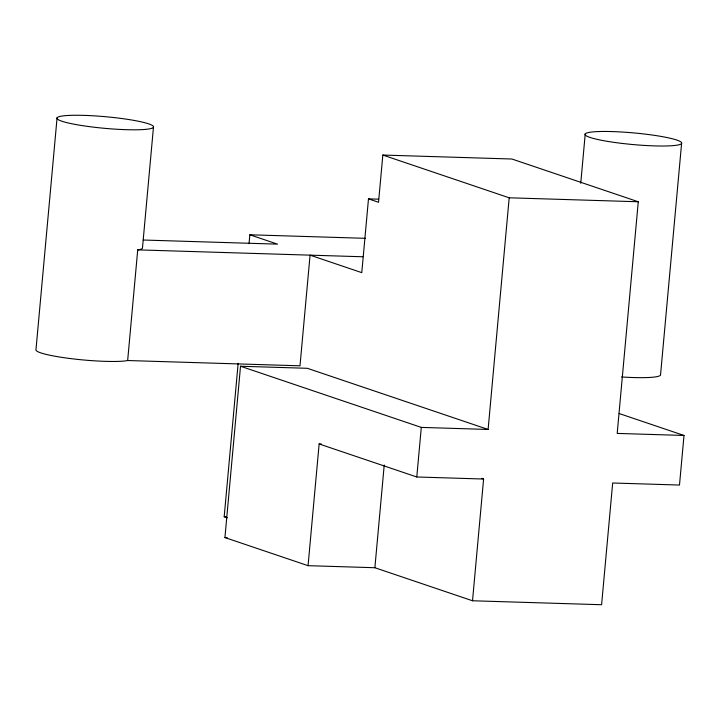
<?xml version="1.0" encoding="UTF-8"?>
<svg xmlns="http://www.w3.org/2000/svg" width="720" height="720" viewBox="0 0 720 720"><rect width="100%" height="100%" fill="white"/><g stroke="black" fill="none" stroke-linecap="round" stroke-linejoin="round"><path stroke-width="1.08" d="M57.078 117.801L36 349.452A48.501 5.823 5.2 0 0 68.436 358.308A48.501 5.823 5.2 0 0 124.227 361.053L127.656 360.531L299.997 365.814L310.068 255.15L361.773 272.646L368.487 198.873L378.585 199.179M127.656 360.531L137.727 249.867L139.923 249.525A48.501 5.823 5.2 0 0 142.443 248.256L153.459 127.269A48.501 5.823 5.2 0 0 84.114 115.38A48.501 5.823 5.2 0 0 78.237 124.956A48.501 5.823 5.2 0 0 153.459 127.269M227.358 517.824L224.19 516.753L238.149 363.357M249.039 243.72L249.849 234.783L365.463 238.329M619.137 413.523L684 435.465L679.491 485.046L612.675 482.994L601.596 604.728L472.518 600.768L374.877 567.729L308.061 565.677L224.937 537.561L240.525 366.246L307.341 368.298L488.106 429.453L509.193 197.802L382.833 155.052L378.54 202.266L368.487 198.873M308.061 565.677L319.14 443.952L321.372 444.024M374.877 567.729L384.228 464.985M472.518 600.768L483.597 479.034L416.79 476.982L421.299 427.401L240.525 366.246M580.734 183.294L585.225 134.001M382.833 155.052L511.911 159.012L638.271 201.762L617.193 433.413L684 435.465M681.597 143.469A48.501 5.823 5.2 0 1 606.384 141.165A48.501 5.823 5.2 0 1 612.252 131.58A48.501 5.823 5.2 0 1 681.597 143.469L660.519 375.12A48.501 5.823 5.2 0 1 621.522 376.956M509.193 197.802L638.271 201.762M143.226 240.021L277.515 244.143L249.849 234.783M137.727 249.867L362.817 256.77M421.299 427.401L488.106 429.453M224.19 516.753L226.431 516.825M224.937 537.561L227.16 537.624M481.473 478.314L483.597 479.034M319.14 443.952L416.79 476.982"/></g></svg>
